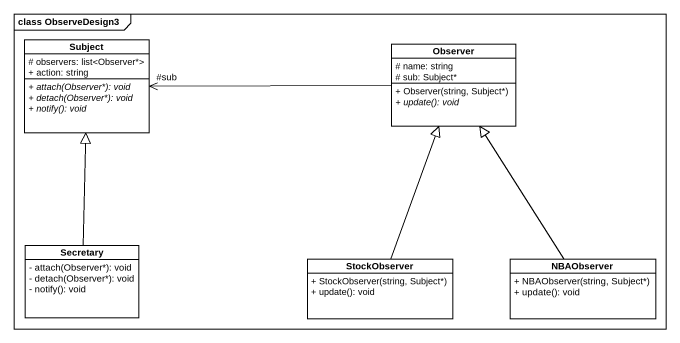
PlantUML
@startuml
mainframe class ObserveDesign3
hide circle
hide empty members
skinparam classAttributeIconSize 0
class Subject {
  # observers: list<Observer*>
  + action: string
  {abstract} + attach(Observer*): void
  {abstract} + detach(Observer*): void
  {abstract} + notify(): void
}
class Observer {
  # name: string
  # sub: Subject*
  + Observer(string, Subject*)
  {abstract} + update(): void
}
class Secretary {
  - attach(Observer*): void
  - detach(Observer*): void
  - notify(): void
}
class StockObserver {
  + StockObserver(string, Subject*)
  + update(): void
}
class NBAObserver {
  + NBAObserver(string, Subject*)
  + update(): void
}
Observer -left-> "#sub" Subject
Secretary -up-|> Subject
StockObserver -up-|> Observer
NBAObserver -up-|> Observer
@enduml
